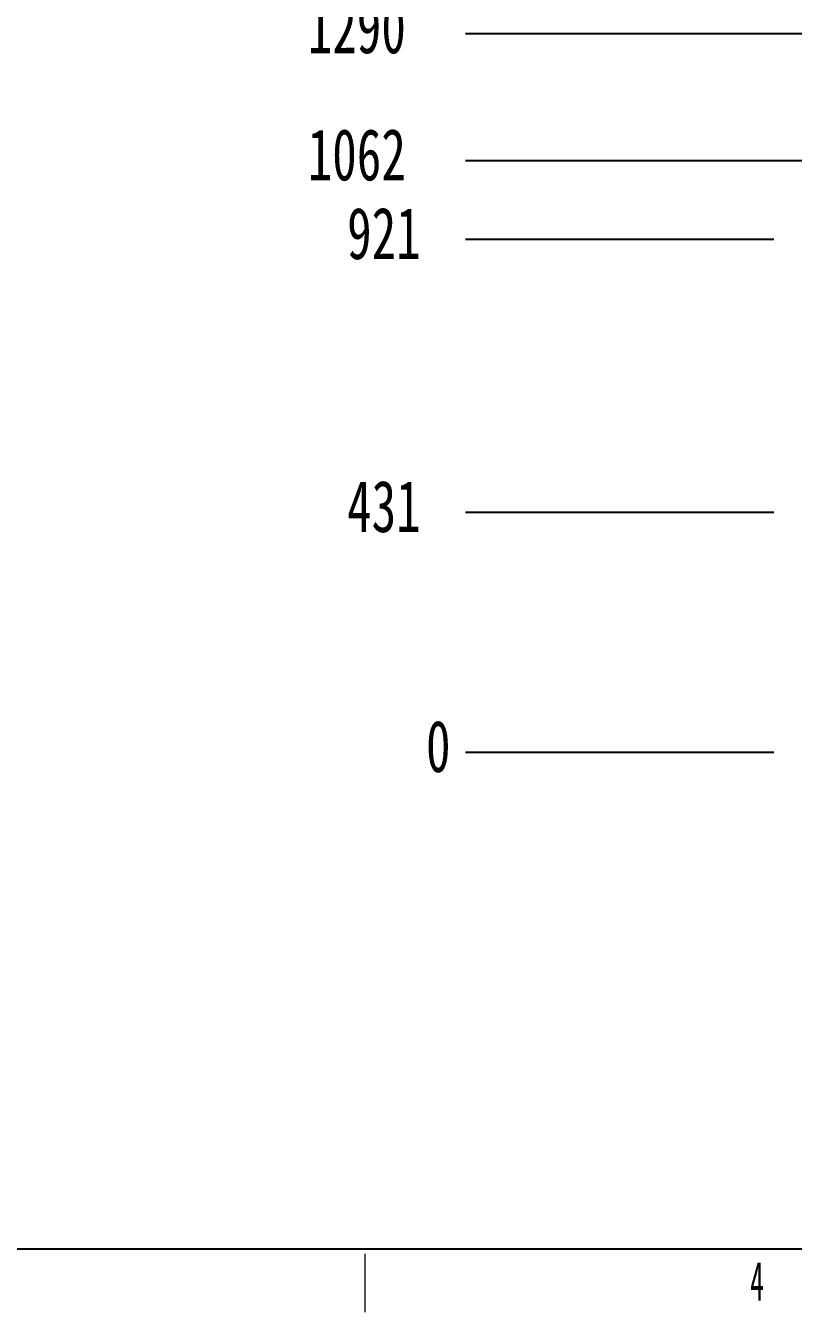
# Model space of a CAD drawing. Header units: millimetres. Extents: x 169 to 14583, y -399 to 10804.
# Drawn here: x 3923 to 5301, y 72 to 2381 of the extents above; entities that cross this region are included whole.
import ezdxf

# ---------------------------------------------------------------- set-up
doc = ezdxf.new("R2010")
doc.units = ezdxf.units.MM
doc.header["$LTSCALE"] = 35
doc.layers.add('1', color=70, linetype='Continuous')
doc.layers.add('12', color=4, linetype='Continuous')
doc.styles.add('SLDTEXTSTYLE2', font='TXT', dxfattribs={"width": 0.7})
doc.styles.add('SLDTEXTSTYLE5', font='TXT', dxfattribs={"width": 0.525})
doc.dimstyles.new('SLDDIMSTYLE0', dxfattribs={"dimtxt": 105.988363, "dimasz": 26.25, "dimexe": 0, "dimexo": 0.0625, "dimgap": 26.497091, "dimtad": 0, "dimtih": 1, "dimtoh": 1, "dimdec": 0, "dimrnd": 1e-09, "dimdsep": 46, "dimtxsty": 'SLDTEXTSTYLE2', "dimblk1": 'NONE', "dimblk2": 'NONE', "dimsah": 1, "dimcen": 0.09, "dimadec": 0, "dimazin": 2, "dimtfac": 1, "dimtdec": 3, "dimtofl": 0, "dimtmove": 0, "dimatfit": 3, "dimldrblk": 'NONE', "dimfxl": 0, "dimfrac": 2, "dimtolj": 1, "dimtzin": 12, "dimarcsym": 0})
doc.dimstyles.new('SLDDIMSTYLE1', dxfattribs={"dimtxt": 105.988363, "dimasz": 26.25, "dimexe": 0, "dimexo": 0.0625, "dimgap": 26.497091, "dimtad": 0, "dimtih": 1, "dimtoh": 1, "dimdec": 0, "dimrnd": 1e-09, "dimzin": 12, "dimdsep": 46, "dimtxsty": 'SLDTEXTSTYLE2', "dimblk1": 'NONE', "dimblk2": 'NONE', "dimsah": 1, "dimcen": 0.09, "dimadec": 0, "dimazin": 3, "dimtfac": 1, "dimtdec": 3, "dimtofl": 0, "dimtmove": 0, "dimatfit": 3, "dimldrblk": 'NONE', "dimfxl": 0, "dimfrac": 2, "dimtolj": 1, "dimtzin": 12, "dimarcsym": 0})
doc.dimstyles.new('SLDDIMSTYLE2', dxfattribs={"dimtxt": 105.988363, "dimasz": 26.25, "dimexe": 0, "dimexo": 0.0625, "dimgap": 26.497091, "dimtad": 0, "dimtih": 1, "dimtoh": 1, "dimdec": 0, "dimrnd": 1e-09, "dimzin": 12, "dimdsep": 46, "dimtxsty": 'SLDTEXTSTYLE2', "dimblk1": 'NONE', "dimblk2": 'NONE', "dimsah": 1, "dimcen": 0.09, "dimadec": 0, "dimazin": 3, "dimtfac": 1, "dimtdec": 3, "dimtofl": 0, "dimtmove": 0, "dimatfit": 3, "dimldrblk": 'NONE', "dimfxl": 0, "dimfrac": 2, "dimtolj": 1, "dimtzin": 12, "dimarcsym": 0})

# ---------------------------------------------------------------- blocks, each defined once
blk = doc.blocks.new('블록12')
blk.add_line((279.9, 185.5), (14454.9, 185.5))
at = {"color": 9, "linetype": 'Continuous', "lineweight": 18}
blk.add_line((4532.4, 71.6), (4532.4, 176.6), dxfattribs=at)
blk = doc.blocks.new('_D')
at = {"layer": '1'}
blk.add_line((5266.3, 1076.2), (4712.4, 1076.2), dxfattribs=at)
at = {"layer": '1', "insert": (4641.6, 1133.8), "char_height": 92.6, "attachment_point": 1, "style": 'SLDTEXTSTYLE2'}
blk.add_mtext('0', dxfattribs=at)
blk = doc.blocks.new('_None')
blk = doc.blocks.new('_D_1')
at = {"layer": '1'}
blk.add_line((5266.3, 1506.8), (4712.4, 1506.8), dxfattribs=at)
at = {"layer": '1', "insert": (4499.9, 1564.4), "char_height": 92.6, "attachment_point": 1, "style": 'SLDTEXTSTYLE2'}
blk.add_mtext('431', dxfattribs=at)
blk = doc.blocks.new('_D_2')
at = {"layer": '1'}
blk.add_line((5266.3, 1996.8), (4712.4, 1996.8), dxfattribs=at)
at = {"layer": '1', "insert": (4499.9, 2054.4), "char_height": 92.6, "attachment_point": 1, "style": 'SLDTEXTSTYLE2'}
blk.add_mtext('921', dxfattribs=at)
blk = doc.blocks.new('_D_3')
at = {"layer": '1'}
blk.add_line((5976.1, 2138), (4712.4, 2138), dxfattribs=at)
at = {"layer": '1', "insert": (4429.1, 2195.6), "char_height": 92.6, "attachment_point": 1, "style": 'SLDTEXTSTYLE2'}
blk.add_mtext('1062', dxfattribs=at)
blk = doc.blocks.new('_D_4')
at = {"layer": '1'}
blk.add_line((5436.3, 2366.2), (4712.4, 2366.2), dxfattribs=at)
at = {"layer": '1', "insert": (4429.1, 2423.8), "char_height": 92.6, "attachment_point": 1, "style": 'SLDTEXTSTYLE2'}
blk.add_mtext('1290', dxfattribs=at)
blk = doc.blocks.new('_D_5')
at = {"layer": '1'}
blk.add_line((6466.3, 3276.2), (4712.4, 3276.2), dxfattribs=at)
at = {"layer": '1', "insert": (4429.1, 3333.8), "char_height": 92.6, "attachment_point": 1, "style": 'SLDTEXTSTYLE2'}
blk.add_mtext('2200', dxfattribs=at)

msp = doc.modelspace()

# ---------------------------------------------------------------- block references
at = {"color": 7, "linetype": 'Continuous'}
msp.add_blockref('블록12', (0, 0), dxfattribs=at)

# ---------------------------------------------------------------- texts
at = {"layer": '12', "insert": (5236.194, 162.694), "char_height": 70.001, "attachment_point": 2, "style": 'SLDTEXTSTYLE5'}
msp.add_mtext('4', dxfattribs=at)

# ---------------------------------------------------------------- dimensions: what is measured, and where the dimension line sits
at = {"layer": '1'}
for feature_location, offset, origin, dimstyle, picture, middle in [((6501.279, 3276.159), (-1788.886, 0), (5301.279, 1076.159), 'SLDDIMSTYLE2', '_D_5', (4570.743, 3276.159)), ((5471.279, 2366.159), (-758.886, 0), (5301.279, 1076.159), 'SLDDIMSTYLE1', '_D_4', (4570.743, 2366.159)), ((6011.057, 2137.959), (-1298.664, 0), (5301.279, 1076.159), 'SLDDIMSTYLE2', '_D_3', (4570.743, 2137.959)), ((5301.279, 1996.779), (-588.886, 0), (5301.279, 1076.159), 'SLDDIMSTYLE1', '_D_2', (4606.155, 1996.779)), ((5301.279, 1506.779), (-588.886, 0), (5301.279, 1076.159), 'SLDDIMSTYLE1', '_D_1', (4606.155, 1506.779)), ((5301.278647798, 1076.15894118), (-588.885612593, 0), (5301.278647798, 1076.15894118), 'SLDDIMSTYLE0', '_D', (4676.980515267, 1076.15894118))]:
    dim = msp.add_ordinate_dim(feature_location=feature_location, offset=offset, dtype=0, origin=origin, dimstyle=dimstyle, dxfattribs=at)
    dim.commit()
    dim.dimension.update_dxf_attribs({"geometry": picture, "text_midpoint": middle})

doc.saveas('drawing.dxf')
